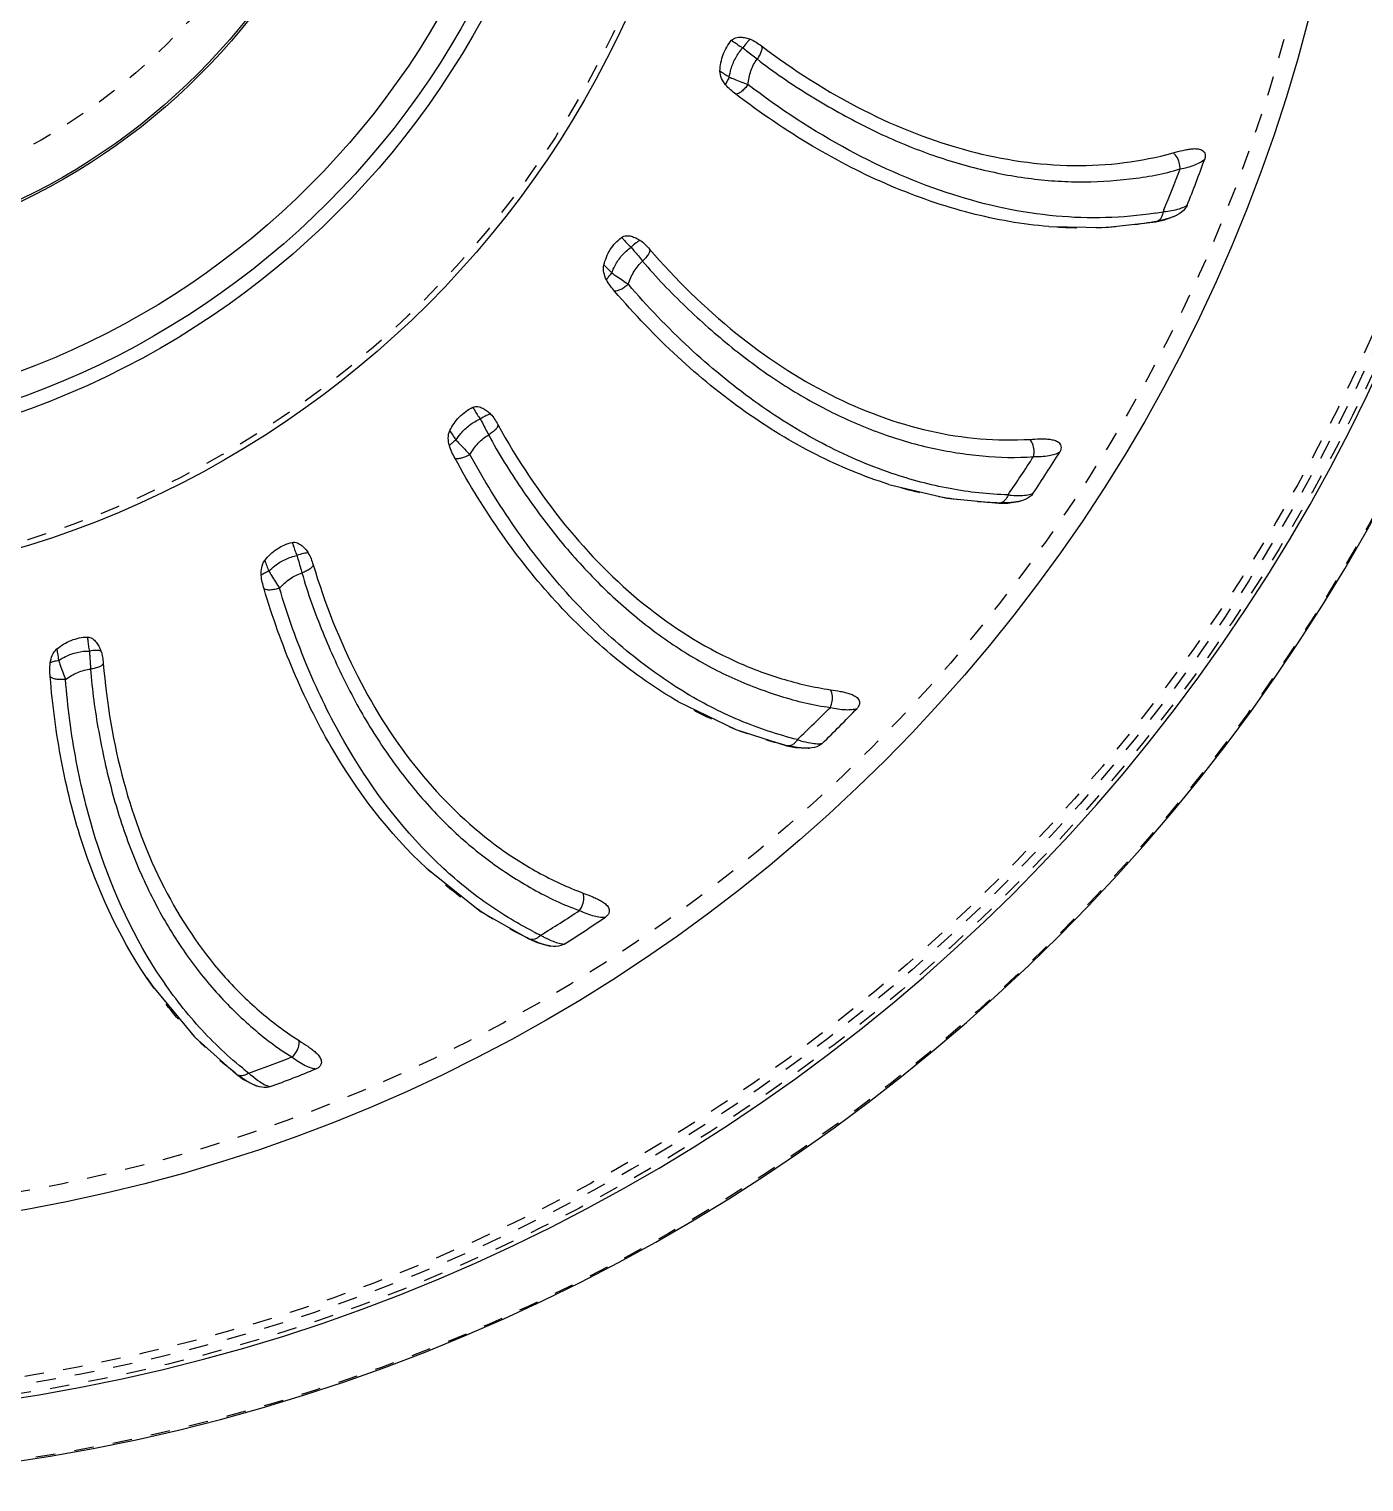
# Model space of a CAD drawing. Header units: millimetres. Extents: x 723 to 11228, y -2384 to 1578.
# Drawn here: x 1727.4 to 1839.3, y 81.1 to 202.8 of the extents above; entities that cross this region are included whole.
import ezdxf

# ---------------------------------------------------------------- set-up
doc = ezdxf.new("R2010")
doc.units = ezdxf.units.MM
doc.header["$LTSCALE"] = 16.335
doc.linetypes.add('HIDDEN', pattern=[0.2, 0.1, -0.1])
doc.layers.get('0').update_dxf_attribs({"linetype": 'CONTINUOUS'})
doc.layers.add('DEFAULT_2', color=8, linetype='HIDDEN')

msp = doc.modelspace()

# ---------------------------------------------------------------- linework, layer by layer
at = {"color": 7, "linetype": 'Continuous'}
for p, q in [((1822.499, 187.646), (1822.431, 187.482)), ((1821.822, 186.646), (1822.539, 186.808)), ((1821.824, 186.646), (1821.822, 186.646)), ((1822.539, 186.808), (1823.584, 187.201)), ((1808.672, 163.079), (1808.67, 163.079)), ((1790.908, 142.76), (1790.906, 142.761)), ((1769.306, 126.58), (1770.006, 126.28)), ((1769.308, 126.579), (1769.306, 126.58)), ((1770.006, 126.28), (1771.016, 126)), ((1771.016, 126), (1771.158, 125.979)), ((1744.814, 115.244), (1745.414, 114.819)), ((1744.816, 115.243), (1744.814, 115.244)), ((1745.414, 114.819), (1746.34, 114.331)), ((1746.34, 114.331), (1746.544, 114.257))]:
    msp.add_line(p, q, dxfattribs=at)
for points in [[(1812.851, 186.239), (1817.541, 186.152), (1821.824, 186.646)], [(1799.457, 164.655), (1804.308, 163.497), (1808.672, 163.079)], [(1808.67, 163.079), (1809.412, 163.088), (1810.534, 163.262)], [(1781.795, 146.462), (1786.636, 144.113), (1790.908, 142.76)], [(1790.906, 142.761), (1791.643, 142.614), (1792.688, 142.548), (1792.802, 142.555)], [(1760.727, 132.497), (1765.311, 128.856), (1769.308, 126.579)], [(1737.274, 123.366), (1737.798, 122.608), (1741.286, 118.397), (1744.816, 115.243)]]:
    msp.add_lwpolyline(points, dxfattribs=at)
for radius in [135.62, 81.527, 70.735, 69.584, 67.498, 54.429, 54.25]:
    msp.add_circle((1703.239, 237.426), radius, dxfattribs=at)
for centre, radius, start, end in [((1703.239, 237.426), 156.319, 100.49785, 79.50215), ((1703.239, 237.426), 151.093, 100.82307, 79.17693), ((1851.111, 299.383), 119.799, 236.68439, 237.13079), ((1729.677, 226.263), 100.534, 337.41087, 339.50732), ((1728.417, 226.787), 103.554, 338.02217, 340.30515), ((1816.943, 217.719), 30.731, 279.00917, 280.28699), ((1860.756, 267.259), 119.795, 224.6806, 225.13079), ((1863.509, 233.833), 119.789, 212.67559, 213.1308), ((1726.777, 220.987), 100.533, 325.30974, 327.50732), ((1725.647, 221.766), 103.564, 326.0249, 328.30815), ((1859.25, 200.564), 119.782, 200.66956, 201.13081), ((1848.167, 168.91), 119.774, 188.66278, 189.13082), ((1722.843, 216.431), 100.533, 313.30974, 315.50732), ((1721.893, 217.434), 103.578, 314.02857, 316.31241), ((1788.021, 160.536), 38.157, 225.88419, 226.36681), ((1718.047, 212.791), 100.533, 301.30974, 303.50732), ((1717.321, 213.98), 103.594, 302.03309, 304.31777), ((1783.623, 154.587), 30.731, 243.00915, 244.28699), ((1764.641, 139.662), 30.731, 231.00914, 232.28699), ((1712.599, 210.229), 100.533, 289.30974, 291.50732), ((1712.131, 211.554), 103.613, 290.03823, 292.32388)]:
    msp.add_arc(centre, radius, start, end, dxfattribs=at)
for points, knots in [([(1786.288, 201.843), (1786.381, 201.949), (1786.642, 202.09), (1787.061, 202.118), (1787.469, 202.057), (1787.73, 201.975), (1787.857, 201.926)], [0, 0, 0, 0, 0.2549374, 0.5053215, 0.7532328, 1, 1, 1, 1]), ([(1785.313, 199.271), (1785.335, 199.736), (1785.501, 200.667), (1785.981, 201.494), (1786.288, 201.843)], [0, 0, 0, 0, 0.4998151, 1, 1, 1, 1]), ([(1786.093, 198.763), (1786.125, 198.987), (1786.243, 199.546), (1786.6, 200.392), (1786.997, 200.959), (1787.229, 201.21)], [0, 0, 0, 0, 0.2488904, 0.6245378, 1, 1, 1, 1]), ([(1786.286, 201.844), (1786.401, 201.761), (1786.633, 201.596), (1786.942, 201.377), (1787.147, 201.257), (1787.229, 201.21)], [0, 0, 0, 0, 0.3748046, 0.7496868, 1, 1, 1, 1]), ([(1787.855, 201.928), (1787.811, 201.898), (1787.715, 201.811), (1787.499, 201.578), (1787.339, 201.365), (1787.229, 201.21)], [0, 0, 0, 0, 0.1669637, 0.4025137, 1, 1, 1, 1]), ([(1787.229, 201.21), (1787.331, 201.132), (1787.58, 200.934), (1787.977, 200.622), (1788.274, 200.389), (1788.423, 200.279)], [0, 0, 0, 0, 0.2524693, 0.6324407, 1, 1, 1, 1]), ([(1787.857, 201.926), (1788.026, 201.863), (1788.345, 201.691), (1788.638, 201.482), (1788.782, 201.373)], [0, 0, 0, 0, 0.4998143, 1, 1, 1, 1]), ([(1788.778, 201.375), (1788.812, 201.326), (1788.832, 201.166), (1788.772, 200.905), (1788.628, 200.595), (1788.498, 200.384), (1788.423, 200.279)], [0, 0, 0, 0, 0.1484377, 0.3758919, 0.675509, 1, 1, 1, 1]), ([(1788.782, 201.373), (1791.464, 199.339), (1796.998, 195.809), (1805.867, 192.305), (1813.392, 191.181), (1819.155, 191.495), (1821.921, 192.041), (1823.263, 192.411)], [0, 0, 0, 0, 0.2741588, 0.5312299, 0.7713502, 0.8866939, 1, 1, 1, 1]), ([(1787.658, 198.131), (1787.707, 198.523), (1787.838, 199.288), (1788.209, 199.974), (1788.423, 200.279)], [0, 0, 0, 0, 0.5152924, 1, 1, 1, 1]), ([(1788.423, 200.279), (1789.801, 199.187), (1791.98, 197.719), (1794.963, 195.955), (1797.201, 194.748), (1799.456, 193.666), (1802.457, 192.416), (1806.228, 191.185), (1810.048, 190.394), (1813.066, 190.062), (1816.012, 189.937), (1819.633, 190.141), (1822.485, 190.649), (1823.849, 191.067)], [0, 0, 0, 0, 0.1391804, 0.2073565, 0.2744418, 0.3404175, 0.4052995, 0.5317363, 0.6538274, 0.7133763, 0.7720291, 0.887033, 1, 1, 1, 1]), ([(1785.782, 198.121), (1785.653, 198.284), (1785.424, 198.637), (1785.303, 199.059), (1785.313, 199.271)], [0, 0, 0, 0, 0.4955217, 1, 1, 1, 1]), ([(1786.093, 198.763), (1786.026, 198.647), (1785.912, 198.438), (1785.813, 198.221), (1785.78, 198.122)], [0, 0, 0, 0, 0.562211, 1, 1, 1, 1]), ([(1786.093, 198.763), (1786.224, 198.709), (1786.745, 198.497), (1787.268, 198.289), (1787.658, 198.131)], [0, 0, 0, 0, 0.2514606, 1, 1, 1, 1]), ([(1786.65, 197.328), (1786.495, 197.447), (1786.188, 197.691), (1785.904, 197.966), (1785.782, 198.121)], [0, 0, 0, 0, 0.4985228, 1, 1, 1, 1]), ([(1787.658, 198.131), (1787.58, 198.023), (1787.413, 197.821), (1787.148, 197.565), (1786.893, 197.395), (1786.721, 197.33), (1786.648, 197.329)], [0, 0, 0, 0, 0.3020965, 0.5960811, 0.8350931, 1, 1, 1, 1]), ([(1812.851, 186.239), (1810.64, 186.426), (1806.126, 187.225), (1799.467, 189.533), (1792.877, 192.91), (1788.698, 195.759), (1786.65, 197.328)], [0, 0, 0, 0, 0.2310616, 0.4747013, 0.7313662, 1, 1, 1, 1]), ([(1821.755, 187.367), (1819.023, 186.934), (1813.246, 186.805), (1804.52, 188.693), (1795.802, 192.496), (1790.327, 196.089), (1787.658, 198.131)], [0, 0, 0, 0, 0.2262542, 0.4668928, 0.7250376, 1, 1, 1, 1]), ([(1823.263, 192.411), (1823.535, 192.486), (1823.942, 192.594), (1824.485, 192.71), (1824.883, 192.767), (1825.212, 192.774), (1825.464, 192.735), (1825.643, 192.675), (1825.808, 192.569), (1825.936, 192.394), (1825.981, 192.149), (1825.944, 191.976), (1825.913, 191.888)], [0, 0, 0, 0, 0.2537528, 0.3777059, 0.4984547, 0.6147871, 0.6712217, 0.7268875, 0.7832504, 0.8442431, 0.9164429, 1, 1, 1, 1]), ([(1823.849, 191.067), (1823.855, 191.198), (1823.812, 191.693), (1823.561, 192.196), (1823.263, 192.411)], [0, 0, 0, 0, 0.2618983, 1, 1, 1, 1]), ([(1823.849, 191.067), (1824.272, 191.152), (1824.863, 191.298), (1825.542, 191.613), (1825.807, 191.792), (1825.913, 191.889)], [0, 0, 0, 0, 0.5765426, 0.8076017, 1, 1, 1, 1]), ([(1822.431, 187.482), (1822.419, 187.381), (1822.375, 187.186), (1822.25, 186.924), (1822.061, 186.73), (1821.902, 186.663), (1821.823, 186.648)], [0, 0, 0, 0, 0.2769999, 0.5429325, 0.7822483, 1, 1, 1, 1]), ([(1822.431, 187.482), (1822.508, 187.49), (1822.799, 187.523), (1823.089, 187.569), (1823.299, 187.612)], [0, 0, 0, 0, 0.2665069, 1, 1, 1, 1]), ([(1823.299, 187.612), (1823.527, 187.66), (1823.924, 187.762), (1824.302, 187.932), (1824.447, 188.032)], [0, 0, 0, 0, 0.56923, 1, 1, 1, 1]), ([(1824.447, 188.032), (1824.405, 187.928), (1824.19, 187.578), (1823.844, 187.335), (1823.584, 187.201)], [0, 0, 0, 0, 0.2764579, 1, 1, 1, 1]), ([(1775.579, 183.024), (1775.697, 183.474), (1776.053, 184.351), (1776.695, 185.059), (1777.068, 185.337)], [0, 0, 0, 0, 0.4998139, 1, 1, 1, 1]), ([(1777.066, 185.339), (1777.13, 185.268), (1777.292, 185.093), (1777.546, 184.808), (1777.755, 184.611), (1777.862, 184.516)], [0, 0, 0, 0, 0.2498663, 0.6247177, 1, 1, 1, 1]), ([(1777.068, 185.337), (1777.181, 185.422), (1777.468, 185.505), (1777.885, 185.445), (1778.273, 185.298), (1778.512, 185.162), (1778.627, 185.088)], [0, 0, 0, 0, 0.2549243, 0.5053042, 0.7532205, 1, 1, 1, 1]), ([(1778.625, 185.089), (1778.575, 185.069), (1778.464, 185.005), (1778.203, 184.821), (1778.002, 184.646), (1777.862, 184.516)], [0, 0, 0, 0, 0.1663046, 0.4017091, 1, 1, 1, 1]), ([(1778.627, 185.088), (1778.778, 184.99), (1779.053, 184.756), (1779.296, 184.491), (1779.414, 184.355)], [0, 0, 0, 0, 0.4998026, 1, 1, 1, 1]), ([(1776.242, 182.359), (1776.319, 182.572), (1776.552, 183.094), (1777.076, 183.848), (1777.583, 184.319), (1777.862, 184.516)], [0, 0, 0, 0, 0.2488904, 0.6245378, 1, 1, 1, 1]), ([(1777.862, 184.516), (1777.945, 184.42), (1778.148, 184.173), (1778.471, 183.786), (1778.712, 183.496), (1778.836, 183.357)], [0, 0, 0, 0, 0.2524693, 0.6324407, 1, 1, 1, 1]), ([(1779.411, 184.357), (1779.434, 184.303), (1779.421, 184.142), (1779.308, 183.899), (1779.103, 183.625), (1778.931, 183.445), (1778.836, 183.357)], [0, 0, 0, 0, 0.1480853, 0.3753551, 0.6751726, 1, 1, 1, 1]), ([(1779.414, 184.355), (1781.614, 181.807), (1786.293, 177.205), (1794.238, 171.935), (1801.364, 169.271), (1807.066, 168.38), (1809.885, 168.34), (1811.274, 168.423)], [0, 0, 0, 0, 0.274156, 0.5312236, 0.7713435, 0.8866894, 1, 1, 1, 1]), ([(1775.803, 181.793), (1775.709, 181.981), (1775.556, 182.376), (1775.525, 182.818), (1775.579, 183.024)], [0, 0, 0, 0, 0.4955125, 1, 1, 1, 1]), ([(1777.641, 181.416), (1777.77, 181.789), (1778.057, 182.51), (1778.564, 183.104), (1778.836, 183.357)], [0, 0, 0, 0, 0.5152924, 1, 1, 1, 1]), ([(1778.836, 183.357), (1779.956, 182.003), (1781.783, 180.115), (1784.333, 177.768), (1786.272, 176.122), (1788.253, 174.595), (1790.928, 172.748), (1794.361, 170.761), (1797.933, 169.193), (1800.816, 168.24), (1803.672, 167.506), (1807.256, 166.952), (1810.152, 166.857), (1811.573, 166.982)], [0, 0, 0, 0, 0.1391804, 0.2073565, 0.2744418, 0.3404175, 0.4052995, 0.5317363, 0.6538274, 0.7133763, 0.7720291, 0.887033, 1, 1, 1, 1]), ([(1776.242, 182.359), (1776.151, 182.26), (1775.996, 182.078), (1775.854, 181.885), (1775.801, 181.795)], [0, 0, 0, 0, 0.5628704, 1, 1, 1, 1]), ([(1776.487, 180.84), (1776.36, 180.989), (1776.11, 181.29), (1775.89, 181.617), (1775.803, 181.793)], [0, 0, 0, 0, 0.4985372, 1, 1, 1, 1]), ([(1776.242, 182.359), (1776.359, 182.28), (1776.824, 181.963), (1777.292, 181.652), (1777.641, 181.416)], [0, 0, 0, 0, 0.2514606, 1, 1, 1, 1]), ([(1777.641, 181.416), (1777.542, 181.326), (1777.336, 181.163), (1777.023, 180.967), (1776.738, 180.854), (1776.555, 180.827), (1776.485, 180.842)], [0, 0, 0, 0, 0.3024129, 0.5966328, 0.8355187, 1, 1, 1, 1]), ([(1799.711, 165.572), (1797.7, 166.253), (1793.685, 168.004), (1787.985, 171.577), (1782.553, 176.073), (1779.235, 179.554), (1777.641, 181.416)], [0, 0, 0, 0, 0.2319379, 0.4760018, 0.7323663, 1, 1, 1, 1]), ([(1799.457, 164.655), (1797.365, 165.311), (1793.181, 167.044), (1787.242, 170.671), (1781.586, 175.298), (1778.14, 178.907), (1776.487, 180.84)], [0, 0, 0, 0, 0.2313227, 0.4750811, 0.7316592, 1, 1, 1, 1]), ([(1762.68, 169.159), (1762.889, 169.575), (1763.419, 170.358), (1764.194, 170.918), (1764.617, 171.112)], [0, 0, 0, 0, 0.4998114, 1, 1, 1, 1]), ([(1764.615, 171.114), (1764.663, 171.031), (1764.786, 170.824), (1764.978, 170.49), (1765.142, 170.252), (1765.228, 170.135)], [0, 0, 0, 0, 0.2498655, 0.6247159, 1, 1, 1, 1]), ([(1764.617, 171.112), (1764.746, 171.172), (1765.046, 171.193), (1765.444, 171.045), (1765.795, 170.818), (1766.001, 170.633), (1766.098, 170.536)], [0, 0, 0, 0, 0.2549066, 0.5052804, 0.7532034, 1, 1, 1, 1]), ([(1766.096, 170.538), (1766.044, 170.529), (1765.921, 170.489), (1765.627, 170.364), (1765.393, 170.234), (1765.228, 170.135)], [0, 0, 0, 0, 0.1654072, 0.4006124, 1, 1, 1, 1]), ([(1766.098, 170.536), (1766.224, 170.409), (1766.444, 170.122), (1766.626, 169.814), (1766.712, 169.657)], [0, 0, 0, 0, 0.4998052, 1, 1, 1, 1]), ([(1762.646, 167.897), (1762.592, 168.102), (1762.522, 168.524), (1762.583, 168.967), (1762.68, 169.159)], [0, 0, 0, 0, 0.4955005, 1, 1, 1, 1]), ([(1763.195, 168.362), (1763.315, 168.554), (1763.651, 169.017), (1764.321, 169.645), (1764.914, 170), (1765.228, 170.135)], [0, 0, 0, 0, 0.2488904, 0.6245378, 1, 1, 1, 1]), ([(1765.228, 170.135), (1765.289, 170.023), (1765.437, 169.741), (1765.672, 169.294), (1765.848, 168.961), (1765.94, 168.799)], [0, 0, 0, 0, 0.2524693, 0.6324407, 1, 1, 1, 1]), ([(1766.71, 169.659), (1766.722, 169.602), (1766.676, 169.447), (1766.516, 169.232), (1766.258, 169.006), (1766.051, 168.865), (1765.94, 168.799)], [0, 0, 0, 0, 0.1476107, 0.3746284, 0.6747167, 1, 1, 1, 1]), ([(1766.712, 169.657), (1768.334, 166.708), (1771.954, 161.235), (1778.628, 154.429), (1785.044, 150.343), (1790.436, 148.287), (1793.185, 147.662), (1794.56, 147.454)], [0, 0, 0, 0, 0.2741537, 0.5312173, 0.7713359, 0.8866843, 1, 1, 1, 1]), ([(1763.195, 168.362), (1763.085, 168.283), (1762.895, 168.137), (1762.714, 167.976), (1762.644, 167.899)], [0, 0, 0, 0, 0.5637433, 1, 1, 1, 1]), ([(1763.195, 168.362), (1763.293, 168.26), (1763.682, 167.854), (1764.075, 167.452), (1764.367, 167.149)], [0, 0, 0, 0, 0.2514606, 1, 1, 1, 1]), ([(1764.367, 167.149), (1764.572, 167.487), (1765.002, 168.132), (1765.621, 168.608), (1765.94, 168.799)], [0, 0, 0, 0, 0.5152924, 1, 1, 1, 1]), ([(1765.94, 168.799), (1766.754, 167.241), (1768.148, 165.015), (1770.155, 162.189), (1771.709, 160.176), (1773.329, 158.271), (1775.562, 155.908), (1778.507, 153.25), (1781.675, 150.974), (1784.297, 149.442), (1786.938, 148.131), (1790.328, 146.844), (1793.141, 146.148), (1794.557, 145.975)], [0, 0, 0, 0, 0.1391804, 0.2073565, 0.2744418, 0.3404175, 0.4052995, 0.5317363, 0.6538274, 0.7133763, 0.7720291, 0.887033, 1, 1, 1, 1]), ([(1811.274, 168.423), (1811.557, 168.439), (1811.979, 168.461), (1812.537, 168.462), (1812.94, 168.436), (1813.264, 168.375), (1813.504, 168.284), (1813.667, 168.188), (1813.806, 168.05), (1813.896, 167.851), (1813.889, 167.601), (1813.817, 167.439), (1813.768, 167.359)], [0, 0, 0, 0, 0.2537743, 0.377755, 0.4985292, 0.6148704, 0.6712988, 0.7269502, 0.7832933, 0.8442677, 0.9164533, 1, 1, 1, 1]), ([(1811.573, 166.982), (1811.606, 167.109), (1811.667, 167.604), (1811.524, 168.151), (1811.275, 168.423)], [0, 0, 0, 0, 0.2621745, 1, 1, 1, 1]), ([(1763.117, 166.827), (1763.024, 166.998), (1762.843, 167.343), (1762.695, 167.708), (1762.646, 167.897)], [0, 0, 0, 0, 0.4985557, 1, 1, 1, 1]), ([(1764.367, 167.149), (1764.252, 167.081), (1764.016, 166.964), (1763.667, 166.837), (1763.365, 166.787), (1763.181, 166.799), (1763.115, 166.829)], [0, 0, 0, 0, 0.30283, 0.5973597, 0.8360782, 1, 1, 1, 1]), ([(1781.795, 146.463), (1779.929, 147.547), (1776.286, 150.109), (1771.347, 154.845), (1766.877, 160.462), (1764.309, 164.633), (1763.117, 166.827)], [0, 0, 0, 0, 0.2316725, 0.4755864, 0.7320479, 1, 1, 1, 1]), ([(1782.233, 147.32), (1780.451, 148.411), (1776.978, 150.952), (1772.263, 155.581), (1767.986, 161.019), (1765.517, 165.039), (1764.367, 167.148)], [0, 0, 0, 0, 0.2323092, 0.4765332, 0.7327702, 1, 1, 1, 1]), ([(1811.573, 166.982), (1812.005, 166.977), (1812.616, 166.997), (1813.348, 167.166), (1813.644, 167.286), (1813.768, 167.36)], [0, 0, 0, 0, 0.5769697, 0.807913, 1, 1, 1, 1]), ([(1809.44, 163.77), (1807.812, 163.819), (1804.51, 164.183), (1801.301, 165.033), (1799.711, 165.572)], [0, 0, 0, 0, 0.4924348, 1, 1, 1, 1]), ([(1809.44, 163.77), (1809.408, 163.674), (1809.323, 163.492), (1809.147, 163.261), (1808.922, 163.111), (1808.752, 163.079), (1808.672, 163.08)], [0, 0, 0, 0, 0.2769219, 0.5428664, 0.7821861, 1, 1, 1, 1]), ([(1809.44, 163.77), (1809.537, 163.76), (1809.897, 163.726), (1810.259, 163.712), (1810.522, 163.719)], [0, 0, 0, 0, 0.2718193, 1, 1, 1, 1]), ([(1810.522, 163.719), (1810.715, 163.724), (1811.057, 163.751), (1811.394, 163.832), (1811.532, 163.891)], [0, 0, 0, 0, 0.5629566, 1, 1, 1, 1]), ([(1811.532, 163.891), (1811.47, 163.799), (1811.193, 163.506), (1810.812, 163.34), (1810.534, 163.262)], [0, 0, 0, 0, 0.2760669, 1, 1, 1, 1]), ([(1747.181, 158.282), (1747.472, 158.645), (1748.153, 159.301), (1749.028, 159.687), (1749.482, 159.79)], [0, 0, 0, 0, 0.4998109, 1, 1, 1, 1]), ([(1749.48, 159.792), (1749.51, 159.699), (1749.589, 159.469), (1749.708, 159.098), (1749.82, 158.828), (1749.881, 158.695)], [0, 0, 0, 0, 0.2498646, 0.6247138, 1, 1, 1, 1]), ([(1749.482, 159.79), (1749.621, 159.821), (1749.922, 159.778), (1750.282, 159.547), (1750.58, 159.249), (1750.744, 159.023), (1750.818, 158.906)], [0, 0, 0, 0, 0.2548848, 0.5052512, 0.7531824, 1, 1, 1, 1]), ([(1746.886, 157.04), (1746.875, 157.254), (1746.893, 157.686), (1747.044, 158.112), (1747.181, 158.282)], [0, 0, 0, 0, 0.4954864, 1, 1, 1, 1]), ([(1747.523, 157.383), (1747.681, 157.547), (1748.105, 157.929), (1748.891, 158.404), (1749.545, 158.629), (1749.881, 158.695)], [0, 0, 0, 0, 0.2488904, 0.6245378, 1, 1, 1, 1]), ([(1750.817, 158.909), (1750.764, 158.911), (1750.636, 158.898), (1750.321, 158.837), (1750.063, 158.758), (1749.881, 158.695)], [0, 0, 0, 0, 0.1643082, 0.3992676, 1, 1, 1, 1]), ([(1749.881, 158.695), (1749.917, 158.573), (1750.003, 158.266), (1750.14, 157.78), (1750.243, 157.417), (1750.299, 157.241)], [0, 0, 0, 0, 0.2524693, 0.6324407, 1, 1, 1, 1]), ([(1750.818, 158.906), (1750.914, 158.755), (1751.068, 158.431), (1751.181, 158.092), (1751.233, 157.921)], [0, 0, 0, 0, 0.4998079, 1, 1, 1, 1]), ([(1747.523, 157.383), (1747.398, 157.329), (1747.18, 157.224), (1746.969, 157.104), (1746.884, 157.042)], [0, 0, 0, 0, 0.5647943, 1, 1, 1, 1]), ([(1747.125, 155.9), (1747.07, 156.086), (1746.965, 156.46), (1746.896, 156.845), (1746.886, 157.04)], [0, 0, 0, 0, 0.4985775, 1, 1, 1, 1]), ([(1747.523, 157.383), (1747.598, 157.263), (1747.894, 156.785), (1748.195, 156.31), (1748.418, 155.953)], [0, 0, 0, 0, 0.2514606, 1, 1, 1, 1]), ([(1748.418, 155.953), (1748.688, 156.241), (1749.243, 156.783), (1749.947, 157.12), (1750.299, 157.241)], [0, 0, 0, 0, 0.5152924, 1, 1, 1, 1]), ([(1751.231, 157.924), (1751.232, 157.866), (1751.156, 157.723), (1750.954, 157.546), (1750.654, 157.377), (1750.422, 157.282), (1750.299, 157.241)], [0, 0, 0, 0, 0.1470378, 0.3737448, 0.6741616, 1, 1, 1, 1]), ([(1750.299, 157.241), (1750.772, 155.547), (1751.672, 153.08), (1753.048, 149.898), (1754.15, 147.607), (1755.338, 145.406), (1757.031, 142.63), (1759.358, 139.418), (1761.984, 136.533), (1764.231, 134.49), (1766.541, 132.658), (1769.589, 130.694), (1772.196, 129.429), (1773.545, 128.965)], [0, 0, 0, 0, 0.1391804, 0.2073565, 0.2744418, 0.3404175, 0.4052995, 0.5317363, 0.6538274, 0.7133763, 0.7720291, 0.887033, 1, 1, 1, 1]), ([(1751.233, 157.921), (1752.206, 154.7), (1754.608, 148.595), (1759.721, 140.553), (1765.146, 135.224), (1769.992, 132.093), (1772.55, 130.911), (1773.852, 130.422)], [0, 0, 0, 0, 0.2741526, 0.531212, 0.7713286, 0.8866793, 1, 1, 1, 1]), ([(1748.418, 155.953), (1748.29, 155.911), (1748.034, 155.845), (1747.666, 155.794), (1747.359, 155.807), (1747.181, 155.859), (1747.124, 155.902)], [0, 0, 0, 0, 0.3033302, 0.5982309, 0.8367467, 1, 1, 1, 1]), ([(1760.727, 132.497), (1757.561, 135.454), (1753.455, 140.868), (1749.424, 149.045), (1747.819, 153.561), (1747.125, 155.9)], [0, 0, 0, 0, 0.4755231, 0.7321715, 1, 1, 1, 1]), ([(1761.459, 133.142), (1758.437, 136.072), (1754.517, 141.367), (1750.642, 149.316), (1749.091, 153.69), (1748.417, 155.953)], [0, 0, 0, 0, 0.4763691, 0.7327996, 1, 1, 1, 1]), ([(1729.761, 150.867), (1730.121, 151.162), (1730.924, 151.662), (1731.86, 151.858), (1732.325, 151.864)], [0, 0, 0, 0, 0.4998093, 1, 1, 1, 1]), ([(1732.324, 151.866), (1732.335, 151.768), (1732.364, 151.524), (1732.403, 151.131), (1732.458, 150.841), (1732.49, 150.696)], [0, 0, 0, 0, 0.2498636, 0.6247114, 1, 1, 1, 1]), ([(1732.325, 151.864), (1732.47, 151.865), (1732.758, 151.759), (1733.063, 151.454), (1733.293, 151.096), (1733.406, 150.838), (1733.454, 150.706)], [0, 0, 0, 0, 0.2548593, 0.5052174, 0.7531582, 1, 1, 1, 1]), ([(1729.212, 148.537), (1729.196, 148.729), (1729.171, 149.116), (1729.182, 149.505), (1729.211, 149.697)], [0, 0, 0, 0, 0.4986014, 1, 1, 1, 1]), ([(1729.912, 149.903), (1729.776, 149.876), (1729.54, 149.818), (1729.306, 149.744), (1729.21, 149.7)], [0, 0, 0, 0, 0.5659801, 1, 1, 1, 1]), ([(1729.211, 149.697), (1729.245, 149.911), (1729.351, 150.336), (1729.59, 150.728), (1729.761, 150.867)], [0, 0, 0, 0, 0.4954713, 1, 1, 1, 1]), ([(1729.912, 149.903), (1730.1, 150.03), (1730.594, 150.316), (1731.461, 150.617), (1732.148, 150.701), (1732.49, 150.696)], [0, 0, 0, 0, 0.2488904, 0.6245378, 1, 1, 1, 1]), ([(1729.912, 149.903), (1729.959, 149.77), (1730.15, 149.241), (1730.345, 148.714), (1730.489, 148.318)], [0, 0, 0, 0, 0.2514606, 1, 1, 1, 1]), ([(1733.453, 150.709), (1733.403, 150.723), (1733.274, 150.737), (1732.952, 150.743), (1732.683, 150.72), (1732.49, 150.696)], [0, 0, 0, 0, 0.1630534, 0.3977297, 1, 1, 1, 1]), ([(1732.49, 150.696), (1732.5, 150.569), (1732.52, 150.251), (1732.553, 149.747), (1732.579, 149.371), (1732.597, 149.186)], [0, 0, 0, 0, 0.2524693, 0.6324407, 1, 1, 1, 1]), ([(1733.651, 149.664), (1733.641, 149.606), (1733.538, 149.481), (1733.303, 149.349), (1732.974, 149.246), (1732.727, 149.201), (1732.597, 149.186)], [0, 0, 0, 0, 0.1463944, 0.3727441, 0.6735318, 1, 1, 1, 1]), ([(1733.454, 150.706), (1733.516, 150.54), (1733.597, 150.191), (1733.637, 149.838), (1733.652, 149.661)], [0, 0, 0, 0, 0.4998109, 1, 1, 1, 1]), ([(1730.489, 148.318), (1730.355, 148.303), (1730.089, 148.293), (1729.717, 148.319), (1729.42, 148.397), (1729.257, 148.485), (1729.21, 148.54)], [0, 0, 0, 0, 0.3038924, 0.599209, 0.8374945, 1, 1, 1, 1]), ([(1737.275, 123.366), (1734.909, 126.878), (1732.154, 132.906), (1730.007, 141.539), (1729.399, 146.168), (1729.212, 148.537)], [0, 0, 0, 0, 0.4762585, 0.7327208, 1, 1, 1, 1]), ([(1730.489, 148.318), (1730.813, 148.544), (1731.469, 148.958), (1732.228, 149.141), (1732.597, 149.186)], [0, 0, 0, 0, 0.5152924, 1, 1, 1, 1]), ([(1732.597, 149.186), (1732.707, 147.432), (1733.075, 144.831), (1733.759, 141.433), (1734.36, 138.962), (1735.065, 136.562), (1736.144, 133.496), (1737.753, 129.87), (1739.721, 126.502), (1741.494, 124.036), (1743.372, 121.764), (1745.946, 119.209), (1748.233, 117.43), (1749.457, 116.696)], [0, 0, 0, 0, 0.1391804, 0.2073565, 0.2744418, 0.3404175, 0.4052995, 0.5317363, 0.6538274, 0.7133763, 0.7720291, 0.887033, 1, 1, 1, 1]), ([(1733.652, 149.661), (1733.935, 146.309), (1735.015, 139.839), (1738.343, 130.912), (1742.542, 124.573), (1746.63, 120.505), (1748.887, 118.817), (1750.058, 118.069)], [0, 0, 0, 0, 0.2741531, 0.5312086, 0.7713227, 0.886675, 1, 1, 1, 1]), ([(1738.143, 123.839), (1735.908, 127.292), (1733.304, 133.165), (1731.258, 141.545), (1730.672, 146.026), (1730.489, 148.318)], [0, 0, 0, 0, 0.4771076, 0.7333463, 1, 1, 1, 1]), ([(1791.803, 143.277), (1790.143, 143.682), (1786.833, 144.791), (1783.738, 146.399), (1782.233, 147.32)], [0, 0, 0, 0, 0.491942, 1, 1, 1, 1]), ([(1794.557, 145.975), (1794.616, 146.093), (1794.779, 146.568), (1794.752, 147.136), (1794.561, 147.454)], [0, 0, 0, 0, 0.2625627, 1, 1, 1, 1]), ([(1794.56, 147.454), (1794.842, 147.412), (1795.261, 147.345), (1795.81, 147.23), (1796.201, 147.121), (1796.508, 146.994), (1796.724, 146.855), (1796.865, 146.727), (1796.973, 146.562), (1797.02, 146.348), (1796.961, 146.103), (1796.856, 145.959), (1796.791, 145.891)], [0, 0, 0, 0, 0.2538003, 0.3778178, 0.4986262, 0.6149783, 0.6713974, 0.7270285, 0.7833445, 0.8442958, 0.916466, 1, 1, 1, 1]), ([(1794.557, 145.975), (1794.981, 145.88), (1795.585, 145.772), (1796.339, 145.787), (1796.655, 145.844), (1796.791, 145.891)], [0, 0, 0, 0, 0.577565, 0.8083466, 1, 1, 1, 1]), ([(1791.803, 143.277), (1791.751, 143.19), (1791.631, 143.029), (1791.411, 142.84), (1791.159, 142.74), (1790.986, 142.744), (1790.909, 142.762)], [0, 0, 0, 0, 0.276821, 0.5427839, 0.7821095, 1, 1, 1, 1]), ([(1791.803, 143.277), (1791.899, 143.245), (1792.255, 143.134), (1792.618, 143.043), (1792.885, 142.996)], [0, 0, 0, 0, 0.2727874, 1, 1, 1, 1]), ([(1793.882, 142.962), (1793.805, 142.887), (1793.481, 142.661), (1793.083, 142.576), (1792.802, 142.555)], [0, 0, 0, 0, 0.2755301, 1, 1, 1, 1]), ([(1792.885, 142.996), (1793.07, 142.963), (1793.402, 142.921), (1793.739, 142.933), (1793.882, 142.962)], [0, 0, 0, 0, 0.5625181, 1, 1, 1, 1]), ([(1769.676, 127.203), (1768.237, 127.936), (1765.426, 129.658), (1762.897, 131.769), (1761.691, 132.919)], [0, 0, 0, 0, 0.4922004, 1, 1, 1, 1]), ([(1773.545, 128.965), (1773.629, 129.069), (1773.887, 129.503), (1773.978, 130.07), (1773.853, 130.421)], [0, 0, 0, 0, 0.2630487, 1, 1, 1, 1]), ([(1773.852, 130.422), (1774.121, 130.321), (1774.52, 130.168), (1775.037, 129.941), (1775.4, 129.753), (1775.676, 129.564), (1775.86, 129.383), (1775.972, 129.227), (1776.044, 129.042), (1776.046, 128.822), (1775.936, 128.594), (1775.802, 128.473), (1775.724, 128.42)], [0, 0, 0, 0, 0.2538285, 0.3778906, 0.4987406, 0.6151059, 0.6715134, 0.7271193, 0.7834019, 0.8443257, 0.9164798, 1, 1, 1, 1]), ([(1773.545, 128.965), (1773.943, 128.783), (1774.515, 128.551), (1775.259, 128.409), (1775.581, 128.401), (1775.725, 128.42)], [0, 0, 0, 0, 0.578301, 0.8088819, 1, 1, 1, 1]), ([(1770.29, 126.899), (1770.222, 126.824), (1770.071, 126.692), (1769.816, 126.553), (1769.549, 126.507), (1769.381, 126.547), (1769.309, 126.581)], [0, 0, 0, 0, 0.2767023, 0.5426899, 0.7820251, 1, 1, 1, 1]), ([(1770.29, 126.899), (1770.382, 126.846), (1770.719, 126.656), (1771.068, 126.487), (1771.329, 126.383)], [0, 0, 0, 0, 0.2739647, 1, 1, 1, 1]), ([(1772.268, 126.158), (1772.18, 126.103), (1771.827, 125.951), (1771.432, 125.945), (1771.158, 125.979)], [0, 0, 0, 0, 0.2748672, 1, 1, 1, 1]), ([(1771.329, 126.383), (1771.498, 126.316), (1771.804, 126.212), (1772.127, 126.159), (1772.268, 126.158)], [0, 0, 0, 0, 0.5619883, 1, 1, 1, 1]), ([(1745.305, 115.776), (1743.928, 116.891), (1741.317, 119.405), (1739.14, 122.299), (1738.143, 123.839)], [0, 0, 0, 0, 0.4912259, 1, 1, 1, 1]), ([(1749.457, 116.696), (1749.56, 116.781), (1749.906, 117.154), (1750.113, 117.697), (1750.058, 118.068)], [0, 0, 0, 0, 0.2636139, 1, 1, 1, 1]), ([(1750.058, 118.069), (1750.302, 117.913), (1750.664, 117.679), (1751.126, 117.349), (1751.445, 117.088), (1751.678, 116.845), (1751.822, 116.628), (1751.9, 116.451), (1751.933, 116.254), (1751.888, 116.037), (1751.732, 115.835), (1751.575, 115.745), (1751.487, 115.709)], [0, 0, 0, 0, 0.2538577, 0.3779702, 0.4988678, 0.6152481, 0.6716425, 0.7272196, 0.7834641, 0.8443568, 0.916494, 1, 1, 1, 1]), ([(1749.457, 116.696), (1749.81, 116.433), (1750.324, 116.085), (1751.028, 115.792), (1751.343, 115.719), (1751.487, 115.708)], [0, 0, 0, 0, 0.5791442, 0.809494, 1, 1, 1, 1]), ([(1745.843, 115.351), (1745.76, 115.292), (1745.585, 115.195), (1745.308, 115.112), (1745.037, 115.122), (1744.881, 115.196), (1744.817, 115.244)], [0, 0, 0, 0, 0.2765715, 0.5425898, 0.7819397, 1, 1, 1, 1]), ([(1745.843, 115.351), (1745.925, 115.277), (1746.227, 115.012), (1746.545, 114.765), (1746.789, 114.606)], [0, 0, 0, 0, 0.2752917, 1, 1, 1, 1]), ([(1746.789, 114.606), (1746.936, 114.511), (1747.206, 114.353), (1747.5, 114.241), (1747.634, 114.213)], [0, 0, 0, 0, 0.5613977, 1, 1, 1, 1]), ([(1747.634, 114.213), (1747.539, 114.179), (1747.175, 114.104), (1746.798, 114.173), (1746.544, 114.257)], [0, 0, 0, 0, 0.2741133, 1, 1, 1, 1])]:
    msp.add_open_spline(points, degree=3, knots=knots, dxfattribs=at)
at = {"layer": 'DEFAULT_2', "color": 8, "linetype": 'HIDDEN'}
for p, q in [((1821.822, 186.646), (1821.673, 186.639)), ((1808.67, 163.079), (1808.517, 163.105)), ((1790.906, 142.761), (1790.755, 142.822)), ((1769.306, 126.58), (1769.164, 126.678)), ((1744.814, 115.244), (1744.689, 115.378))]:
    msp.add_line(p, q, dxfattribs=at)
for radius in [156.205, 150.739, 150.001, 149.369, 134.066, 81.052, 50.65]:
    msp.add_circle((1703.239, 237.426), radius, dxfattribs=at)
for points, knots in [([(1821.672, 186.639), (1820.241, 186.375), (1817.298, 186.046), (1814.34, 186.113), (1812.851, 186.239)], [0, 0, 0, 0, 0.4935127, 1, 1, 1, 1]), ([(1823.584, 187.201), (1823.283, 187.045), (1822.645, 186.835), (1821.994, 186.698), (1821.672, 186.639)], [0, 0, 0, 0, 0.5087354, 1, 1, 1, 1]), ([(1808.517, 163.105), (1807.003, 163.146), (1803.936, 163.457), (1800.943, 164.19), (1799.457, 164.655)], [0, 0, 0, 0, 0.4931825, 1, 1, 1, 1]), ([(1810.534, 163.262), (1810.203, 163.169), (1809.524, 163.093), (1808.849, 163.096), (1808.517, 163.105)], [0, 0, 0, 0, 0.5089541, 1, 1, 1, 1]), ([(1790.755, 142.822), (1789.207, 143.195), (1786.12, 144.199), (1783.213, 145.639), (1781.795, 146.463)], [0, 0, 0, 0, 0.4927361, 1, 1, 1, 1]), ([(1792.802, 142.555), (1792.452, 142.529), (1791.757, 142.597), (1791.084, 142.743), (1790.755, 142.822)], [0, 0, 0, 0, 0.5092527, 1, 1, 1, 1]), ([(1769.164, 126.678), (1767.642, 127.405), (1764.669, 129.141), (1761.999, 131.31), (1760.727, 132.497)], [0, 0, 0, 0, 0.4921881, 1, 1, 1, 1]), ([(1771.158, 125.979), (1770.801, 126.024), (1770.119, 126.238), (1769.477, 126.529), (1769.164, 126.678)], [0, 0, 0, 0, 0.5096184, 1, 1, 1, 1]), ([(1744.689, 115.378), (1743.268, 116.47), (1740.569, 118.949), (1738.31, 121.829), (1737.275, 123.366)], [0, 0, 0, 0, 0.4915577, 1, 1, 1, 1]), ([(1746.544, 114.257), (1746.193, 114.373), (1745.553, 114.733), (1744.971, 115.162), (1744.689, 115.378)], [0, 0, 0, 0, 0.5100309, 1, 1, 1, 1])]:
    msp.add_open_spline(points, degree=3, knots=knots, dxfattribs=at)

doc.saveas('drawing.dxf')
